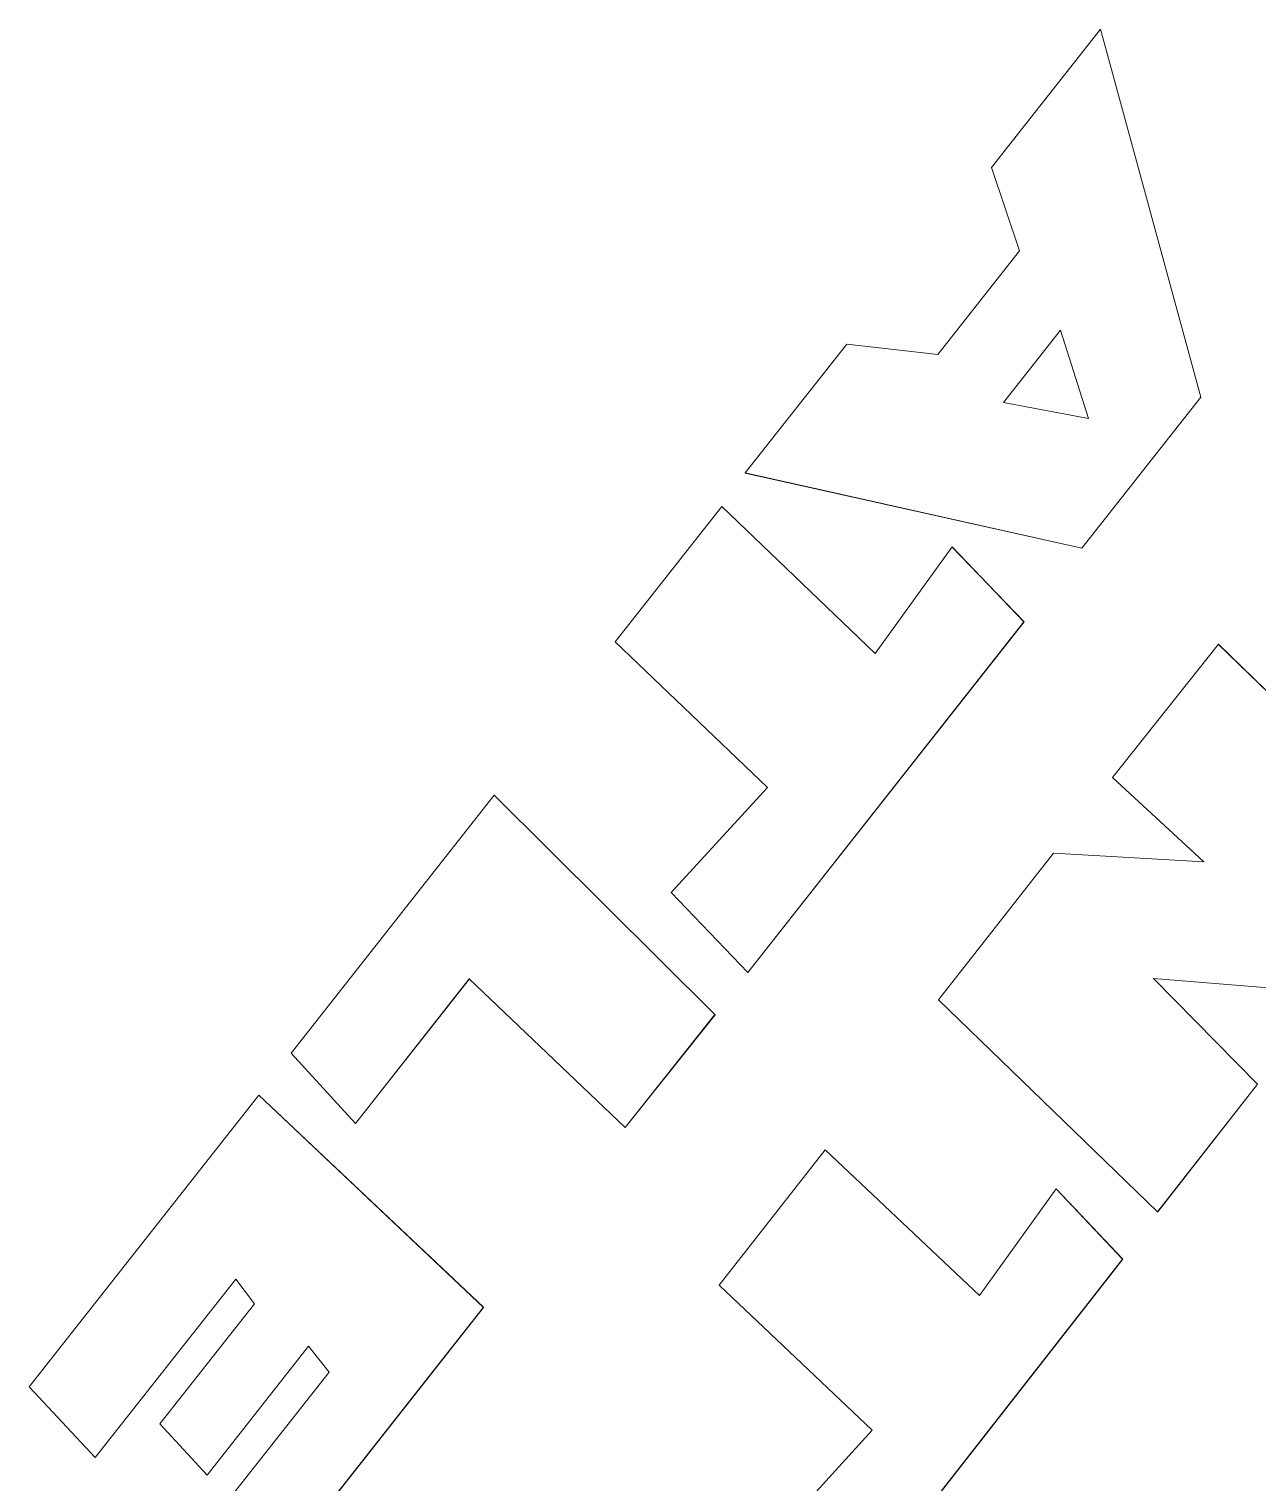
# Model space of a CAD drawing. Header units: millimetres. Extents: x -229914 to 856942, y -268655 to 87212.
# Drawn here: x -138911.2 to -138799.5, y 26300.7 to 26432.8 of the extents above; entities that cross this region are included whole.
import ezdxf

# ---------------------------------------------------------------- set-up
doc = ezdxf.new("R2010")
doc.units = ezdxf.units.MM

# ---------------------------------------------------------------- blocks, each defined once
blk = doc.blocks.new('Т912NEW')
at = {"color": 7, "linetype": 'Continuous', "lineweight": 15}
for p, q in [((-2749.67, 3356.53), (-2749.58, 3340.52)), ((-2749.67, 3356.53), (-2721.71, 3336.04)), ((-2749.67, 3356.53), (-2749.66, 3356.53)), ((-2749.66, 3356.53), (-2721.71, 3336.04)), ((-2742.88, 3336.19), (-2749.58, 3340.52)), ((-2742.82, 3324.19), (-2742.88, 3336.19)), ((-2721.71, 3336.04), (-2721.62, 3318.58)), ((-2721.71, 3336.04), (-2721.62, 3318.58)), ((-2721.71, 3336.04), (-2721.71, 3336.04)), ((-2735.47, 3332.86), (-2728.48, 3328.17)), ((-2735.47, 3332.86), (-2735.43, 3324.49)), ((-2735.46, 3332.85), (-2735.42, 3324.49)), ((-2735.43, 3324.49), (-2728.48, 3328.17)), ((-2749.87, 3319.78), (-2742.82, 3324.19)), ((-2749.8, 3304.86), (-2749.87, 3319.78)), ((-2721.62, 3318.58), (-2749.8, 3304.86)), ((-2721.62, 3318.58), (-2749.79, 3304.86)), ((-2721.62, 3318.58), (-2721.62, 3318.58)), ((-2706.45, 3319.48), (-2706.45, 3304.02)), ((-2706.45, 3319.48), (-2679.28, 3316.79)), ((-2706.45, 3319.48), (-2706.44, 3319.48)), ((-2706.44, 3319.48), (-2679.28, 3316.79)), ((-2730.89, 3311.32), (-2730.34, 3299.4)), ((-2730.89, 3311.32), (-2721.55, 3310.06)), ((-2730.89, 3311.32), (-2730.88, 3311.32)), ((-2730.88, 3311.32), (-2721.54, 3310.06)), ((-2721.55, 3310.06), (-2721.34, 3269.5)), ((-2721.55, 3310.06), (-2721.54, 3310.06)), ((-2721.54, 3310.06), (-2721.33, 3269.5)), ((-2749.8, 3304.86), (-2749.79, 3304.86)), ((-2695.17, 3303.19), (-2706.45, 3304.02)), ((-2706.37, 3295.29), (-2695.17, 3303.19)), ((-2749.48, 3285.51), (-2749.56, 3301.15)), ((-2749.56, 3301.15), (-2730.34, 3299.4)), ((-2749.56, 3301.15), (-2749.55, 3301.15)), ((-2749.55, 3301.15), (-2730.34, 3299.4)), ((-2679.14, 3300.79), (-2692.15, 3292.04)), ((-2679.14, 3300.79), (-2692.14, 3292.04)), ((-2706.23, 3278.37), (-2706.37, 3295.29)), ((-2692.15, 3292.04), (-2678.77, 3290.42)), ((-2692.15, 3292.04), (-2692.14, 3292.04)), ((-2692.14, 3292.04), (-2678.77, 3290.42)), ((-2678.77, 3290.42), (-2678.64, 3275.69)), ((-2678.77, 3290.42), (-2678.65, 3275.69)), ((-2678.77, 3290.42), (-2678.77, 3290.42)), ((-2730.4, 3283.76), (-2749.48, 3285.51)), ((-2731.3, 3270.84), (-2730.4, 3283.76)), ((-2678.65, 3275.69), (-2706.23, 3278.37)), ((-2678.65, 3275.69), (-2678.64, 3275.69)), ((-2687.17, 3271.57), (-2686.58, 3259.65)), ((-2687.17, 3271.57), (-2678.46, 3270.34)), ((-2687.17, 3271.57), (-2687.16, 3271.57)), ((-2687.16, 3271.57), (-2678.45, 3270.34)), ((-2721.34, 3269.5), (-2731.3, 3270.84)), ((-2678.46, 3270.34), (-2678.11, 3229.79)), ((-2678.46, 3270.34), (-2678.45, 3270.34)), ((-2678.45, 3270.34), (-2678.1, 3229.79)), ((-2721.34, 3269.5), (-2721.33, 3269.5)), ((-2749.4, 3267.75), (-2749.24, 3237.92)), ((-2721.28, 3264.65), (-2749.4, 3267.75)), ((-2749.4, 3267.75), (-2749.39, 3267.75)), ((-2721.27, 3264.65), (-2749.39, 3267.75)), ((-2721.28, 3264.65), (-2721.28, 3251.55)), ((-2721.28, 3264.65), (-2721.27, 3264.65)), ((-2721.27, 3264.65), (-2721.27, 3251.55)), ((-2705.66, 3245.66), (-2705.8, 3261.29)), ((-2705.8, 3261.29), (-2686.58, 3259.65)), ((-2705.8, 3261.29), (-2705.79, 3261.29)), ((-2705.79, 3261.29), (-2686.58, 3259.65)), ((-2740.69, 3236.56), (-2740.78, 3253.29)), ((-2740.78, 3253.29), (-2721.28, 3251.55)), ((-2740.69, 3236.56), (-2740.77, 3253.29)), ((-2721.28, 3251.55), (-2721.27, 3251.55)), ((-2686.59, 3244.01), (-2705.66, 3245.66)), ((-2687.44, 3231.08), (-2686.59, 3244.01)), ((-2749.24, 3237.92), (-2740.69, 3236.56)), ((-2740.69, 3236.56), (-2740.69, 3236.56)), ((-2721.16, 3230.74), (-2749.15, 3233.1)), ((-2749.15, 3233.1), (-2748.98, 3199.37)), ((-2721.17, 3230.74), (-2749.15, 3233.1)), ((-2749.15, 3233.1), (-2749.15, 3233.1)), ((-2720.99, 3195.84), (-2721.17, 3230.74)), ((-2721.17, 3230.74), (-2721.16, 3230.74)), ((-2720.98, 3195.84), (-2721.16, 3230.74)), ((-2740.38, 3218.73), (-2737.66, 3218.03)), ((-2740.27, 3198.09), (-2740.38, 3218.73)), ((-2740.27, 3198.09), (-2740.38, 3218.72)), ((-2737.66, 3218.03), (-2737.58, 3204.12)), ((-2731.41, 3218.08), (-2728.48, 3217.39)), ((-2731.33, 3203.17), (-2731.41, 3218.08)), ((-2731.33, 3203.17), (-2731.4, 3218.08)), ((-2728.48, 3217.39), (-2728.38, 3196.77)), ((-2737.58, 3204.12), (-2731.33, 3203.17)), ((-2731.33, 3203.17), (-2731.33, 3203.17)), ((-2748.98, 3199.37), (-2740.27, 3198.09)), ((-2740.27, 3198.09), (-2740.27, 3198.09))]:
    blk.add_line(p, q, dxfattribs=at)

msp = doc.modelspace()

# ---------------------------------------------------------------- block references
at = {"rotation": 321.4676820499667}
msp.add_blockref('Т912NEW', (-138753.82306, 22094.20638), dxfattribs=at)

doc.saveas('drawing.dxf')
